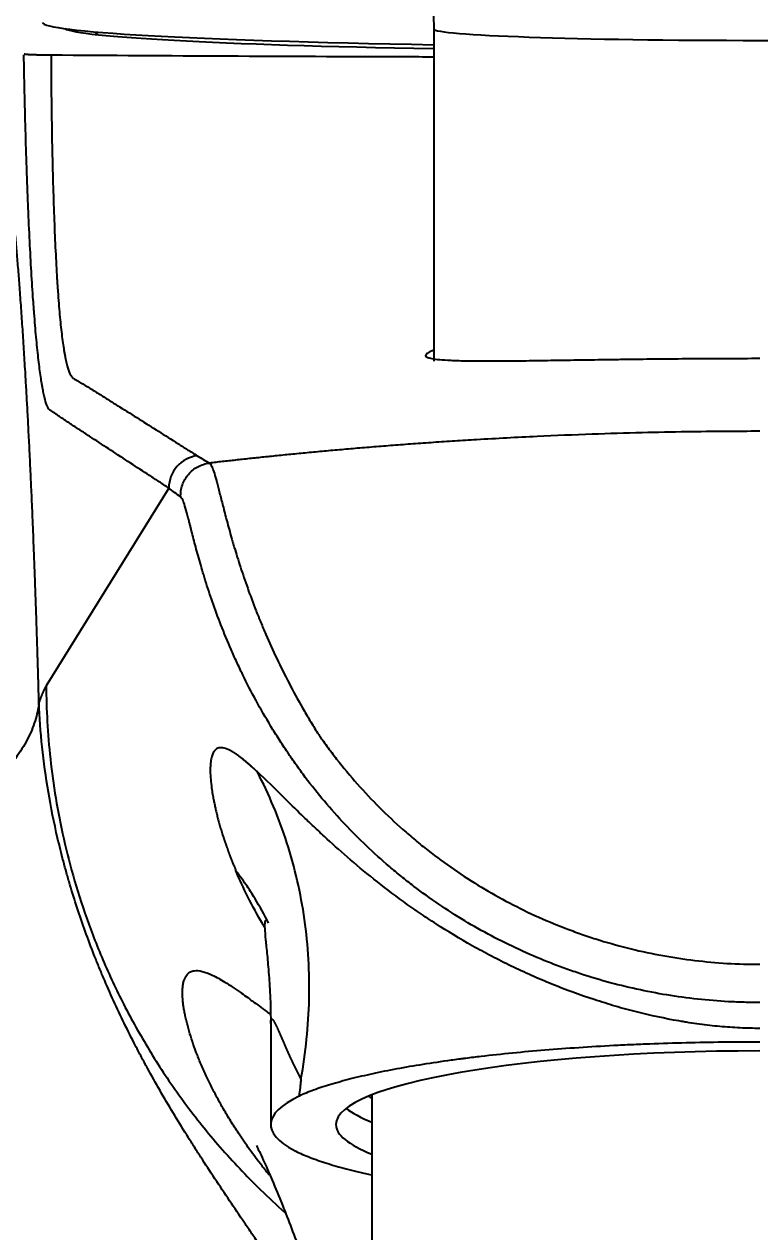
# Model space of a CAD drawing. Extents: x 0 to 1128, y 0 to 827.
# Drawn here: x 251.01 to 273.57, y 252.31 to 289.37 of the extents above; entities that cross this region are included whole.
import ezdxf

# ---------------------------------------------------------------- set-up
doc = ezdxf.new("R2010")
doc.units = 0
doc.header["$LTSCALE"] = 10
doc.header["$MEASUREMENT"] = 0
doc.header["$PDMODE"] = 3
doc.header["$PDSIZE"] = -10
doc.layers.get('0').update_dxf_attribs({"linetype": 'CONTINUOUS'})
doc.layers.get('DEFPOINTS').update_dxf_attribs({"linetype": 'CONTINUOUS'})
doc.layers.add('1', color=7, linetype='CONTINUOUS')
doc.styles.add('Daelim Dimension', font='')
doc.styles.get('Daelim Dimension').set_extended_font_data('나눔고딕')
doc.dimstyles.new('DEFAULT', dxfattribs={"dimscale": 2, "dimtxt": 2, "dimasz": 2, "dimexe": 0, "dimexo": 2, "dimgap": 1, "dimtad": 1, "dimdec": 1, "dimzin": 9, "dimdsep": 46, "dimtxsty": 'Daelim Dimension', "dimcen": 0.5, "dimclrd": 252, "dimclre": 252, "dimclrt": 3, "dimadec": 1, "dimazin": 0, "dimtfac": 1, "dimtdec": 1, "dimtix": 1, "dimtmove": 0, "dimatfit": 3, "dimfxl": 1, "dimtolj": 1, "dimtzin": 1, "dimlwd": 9, "dimlwe": 9, "dimarcsym": 0})

# ---------------------------------------------------------------- blocks, each defined once
blk = doc.blocks.new('*D21')
at = {"color": 5, "lineweight": 9, "ltscale": 0.5, "transparency": 16777216}
for p, q in [((269.57, 331.874), (148.309, 331.874)), ((148.309, 236.665), (148.309, 327.874)), ((209.596, 232.665), (148.309, 232.665))]:
    blk.add_line(p, q, dxfattribs=at)
at = {"color": 5, "ltscale": 0.5, "transparency": 16777216}
for points in [[(147.642, 327.874), (148.976, 327.874), (148.309, 331.874)], [(147.642, 236.665), (148.976, 236.665), (148.309, 232.665)]]:
    blk.add_solid(points, dxfattribs=at)
at = {"layer": 'DEFPOINTS', "color": 0, "ltscale": 0.5, "transparency": 16777216}
for p in [(148.309, 331.874), (273.57, 331.874), (213.596, 232.665)]:
    blk.add_point(p, dxfattribs=at)
at = {"color": 7, "lineweight": -3, "ltscale": 0.5, "transparency": 16777216, "insert": (140.865, 282.27), "char_height": 10, "attachment_point": 5, "rotation": 90, "style": 'Daelim Dimension'}
blk.add_mtext('\\A1;99', dxfattribs=at)
blk = doc.blocks.new('*D22')
at = {"color": 5, "lineweight": 9, "ltscale": 0.5, "transparency": 16777216}
for p, q in [((187.975, 257.165), (187.975, 354.623)), ((191.975, 354.623), (355.163, 354.623)), ((359.163, 257.165), (359.163, 354.623))]:
    blk.add_line(p, q, dxfattribs=at)
at = {"color": 5, "ltscale": 0.5, "transparency": 16777216}
for points in [[(191.975, 355.29), (191.975, 353.956), (187.975, 354.623)], [(355.163, 355.29), (355.163, 353.956), (359.163, 354.623)]]:
    blk.add_solid(points, dxfattribs=at)
at = {"layer": 'DEFPOINTS', "color": 0, "ltscale": 0.5, "transparency": 16777216}
for p in [(359.163, 354.623), (187.975, 253.165), (359.163, 253.165)]:
    blk.add_point(p, dxfattribs=at)
at = {"color": 7, "lineweight": -3, "ltscale": 0.5, "transparency": 16777216, "insert": (273.569, 361.959), "char_height": 10, "attachment_point": 5, "style": 'Daelim Dimension'}
blk.add_mtext('\\A1;171', dxfattribs=at)

msp = doc.modelspace()

# ---------------------------------------------------------------- linework, layer by layer
at = {"layer": '1', "color": 7, "linetype": 'Continuous', "lineweight": -3}
for p, q in [((253.261, 289.126), (253.188, 289.053)), ((253.199, 289.052), (253.273, 289.125)), ((263.569, 289.219), (263.569, 279.025)), ((255.442, 275.132), (251.682, 269.063)), ((258.569, 258.666), (258.569, 255.604)), ((261.669, 256.491), (261.669, 248.809))]:
    msp.add_line(p, q, dxfattribs=at)
for centre, major_axis, ratio, start_param, end_param in [((273.569, 289.421), (-22, 0), 0.034899, 0, 1.098968), ((273.569, 289.275), (21.35, 0), 0.034899, 3.20089, 4.224951), ((273.569, 289.219), (10, 0), 0.034899, 3.141593, 6.283185), ((256.44, 275.132), (-0.547, -0.837), 0.997794, 3.847227, 5.290073), ((273.569, 255.604), (-13, 0), 0.173648, 4.712389, 6.283185), ((273.569, 255.604), (15, 0), 0.173648, 2.79985, 3.453647), ((273.569, 257.082), (-12.5, 0), 0.173648, 0.284118, 0.311018), ((273.569, 256.491), (11.9, 0), 0.173648, 3.130499, 3.141592), ((273.569, 256.589), (-13, 0), 0.173648, 0.219813, 0.414297), ((273.569, 255.604), (-13, 0), 0.173648, 0, 0.414396)]:
    msp.add_ellipse(centre, major_axis=major_axis, ratio=ratio, start_param=start_param, end_param=end_param, dxfattribs=at)
for points, knots in [([(261.256, 294.44), (261.421, 294.298), (261.817, 293.919), (262.368, 293.209), (262.883, 292.321), (263.268, 291.351), (263.513, 290.306), (263.569, 289.591), (263.569, 289.219)], [0, 0, 0, 0, 0.111769, 0.282367, 0.456984, 0.634039, 0.812503, 1, 1, 1, 1]), ([(251.572, 278.199), (251.567, 278.223), (251.563, 278.248), (251.555, 278.29), (251.553, 278.308), (251.547, 278.342), (251.52, 278.502), (251.495, 278.683), (251.45, 279.037), (251.428, 279.231), (251.385, 279.652), (251.364, 279.879), (251.334, 280.244), (251.324, 280.37), (251.309, 280.566), (251.304, 280.632), (251.296, 280.733), (251.294, 280.766), (251.289, 280.835), (251.267, 281.143), (251.246, 281.467), (251.193, 282.371), (251.161, 283.025), (251.124, 283.906), (251.117, 284.086), (251.106, 284.36), (251.103, 284.452), (251.096, 284.638), (251.093, 284.732), (251.077, 285.202), (251.064, 285.586), (251.042, 286.371), (251.032, 286.771), (251.018, 287.383), (251.014, 287.59), (251.007, 287.902), (251.005, 288.006), (251.002, 288.164), (251.001, 288.217), (251, 288.322), (250.999, 288.375), (250.998, 288.428)], [0, 0, 0, 0, 0.016522, 0.016522, 0.02745, 0.02745, 0.038377, 0.125798, 0.125798, 0.213218, 0.213218, 0.300638, 0.300638, 0.344348, 0.344348, 0.366203, 0.366203, 0.377131, 0.377131, 0.388058, 0.475479, 0.475479, 0.650319, 0.650319, 0.694029, 0.694029, 0.715884, 0.715884, 0.737739, 0.737739, 0.82516, 0.82516, 0.91258, 0.91258, 0.95629, 0.95629, 0.978145, 0.978145, 0.989072, 0.989072, 1, 1, 1, 1]), ([(251.006, 288.456), (251.014, 288.454), (251.037, 288.45), (251.075, 288.446), (251.109, 288.444), (251.121, 288.443), (251.148, 288.441), (251.162, 288.441), (251.206, 288.438), (251.239, 288.437), (251.293, 288.435), (251.312, 288.434), (251.342, 288.433), (251.352, 288.433), (251.373, 288.432), (251.383, 288.432), (251.436, 288.43), (251.48, 288.429), (251.551, 288.428), (251.575, 288.427), (251.624, 288.426), (251.649, 288.426), (251.726, 288.425), (251.779, 288.425), (251.833, 288.424)], [0, 0, 0, 0, 0.125, 0.25, 0.25, 0.3125, 0.3125, 0.375, 0.375, 0.5, 0.5, 0.5625, 0.5625, 0.59375, 0.59375, 0.625, 0.625, 0.75, 0.75, 0.8125, 0.8125, 0.875, 0.875, 1, 1, 1, 1]), ([(251.833, 288.424), (253.629, 288.413), (255.429, 288.403), (259.037, 288.385), (260.844, 288.378), (262.959, 288.371), (263.263, 288.37), (263.567, 288.369)], [0, 0, 0, 0, 0.461308, 0.461308, 0.922616, 0.922616, 1, 1, 1, 1]), ([(251.833, 288.424), (251.833, 288.007), (251.835, 287.599), (251.843, 286.799), (251.848, 286.407), (251.858, 285.832), (251.862, 285.642), (251.868, 285.361), (251.87, 285.267), (251.873, 285.128), (251.874, 285.082), (251.876, 284.99), (251.886, 284.577), (251.898, 284.182), (251.921, 283.506), (251.933, 283.182), (251.96, 282.56), (251.974, 282.262), (251.997, 281.835), (252.005, 281.696), (252.017, 281.493), (252.021, 281.426), (252.03, 281.295), (252.034, 281.23), (252.056, 280.913), (252.075, 280.677), (252.114, 280.239), (252.135, 280.038), (252.179, 279.671), (252.203, 279.505), (252.233, 279.319), (252.24, 279.283), (252.252, 279.213), (252.259, 279.179), (252.278, 279.082), (252.292, 279.021), (252.332, 278.856), (252.36, 278.765), (252.418, 278.62), (252.448, 278.566), (252.488, 278.523), (252.496, 278.516), (252.512, 278.503), (252.519, 278.497), (252.542, 278.483), (252.557, 278.475), (252.577, 278.465), (252.584, 278.462), (252.597, 278.455), (252.616, 278.444), (252.636, 278.432), (252.662, 278.416), (252.675, 278.408), (252.701, 278.392), (252.767, 278.352), (252.831, 278.313), (252.933, 278.25), (253.086, 278.156), (253.237, 278.062), (253.438, 277.937), (253.537, 277.874), (253.737, 277.749), (253.836, 277.687), (254.134, 277.499), (254.333, 277.374), (254.73, 277.124), (254.928, 276.999), (255.324, 276.749), (255.522, 276.624), (255.82, 276.436), (255.919, 276.373), (256.117, 276.248), (256.216, 276.186), (256.315, 276.123)], [0, 0, 0, 0, 0.015625, 0.015625, 0.03125, 0.03125, 0.039062, 0.039062, 0.042969, 0.042969, 0.044922, 0.044922, 0.046875, 0.0625, 0.0625, 0.078125, 0.078125, 0.09375, 0.09375, 0.101562, 0.101562, 0.105469, 0.105469, 0.109375, 0.109375, 0.125, 0.125, 0.140625, 0.140625, 0.15625, 0.15625, 0.160156, 0.160156, 0.164062, 0.164062, 0.171875, 0.171875, 0.1875, 0.1875, 0.203125, 0.203125, 0.207031, 0.207031, 0.210937, 0.210937, 0.21875, 0.21875, 0.222656, 0.222656, 0.226562, 0.234375, 0.234375, 0.242187, 0.242187, 0.25, 0.28125, 0.28125, 0.3125, 0.375, 0.375, 0.4375, 0.4375, 0.5, 0.5, 0.625, 0.625, 0.75, 0.75, 0.875, 0.875, 0.9375, 0.9375, 1, 1, 1, 1]), ([(251.46, 268.548), (251.459, 268.6), (251.456, 268.707), (251.451, 268.871), (251.446, 269.047), (251.441, 269.232), (251.436, 269.427), (251.43, 269.632), (251.423, 269.846), (251.416, 270.071), (251.409, 270.304), (251.401, 270.547), (251.393, 270.8), (251.385, 271.061), (251.376, 271.331), (251.366, 271.609), (251.356, 271.897), (251.337, 272.445), (251.308, 273.2), (251.272, 274.106), (251.239, 274.878), (251.206, 275.588), (251.174, 276.263), (251.141, 276.924), (251.109, 277.531), (251.078, 278.088), (251.044, 278.68), (251.005, 279.316), (250.961, 280), (250.916, 280.66), (250.872, 281.271), (250.828, 281.837), (250.785, 282.36), (250.741, 282.863), (250.697, 283.345), (250.652, 283.806), (250.587, 284.43), (250.509, 285.105), (250.425, 285.733), (250.364, 286.135), (250.314, 286.443), (250.265, 286.72), (250.208, 287.01), (250.147, 287.279), (250.084, 287.521), (250.033, 287.684), (249.996, 287.787), (249.975, 287.842), (249.954, 287.892), (249.933, 287.936), (249.914, 287.974), (249.896, 288.008), (249.878, 288.037), (249.861, 288.062), (249.845, 288.084), (249.829, 288.102), (249.815, 288.117), (249.801, 288.129), (249.788, 288.139), (249.776, 288.147), (249.765, 288.154), (249.755, 288.159), (249.745, 288.162), (249.736, 288.165), (249.728, 288.166), (249.721, 288.167), (249.715, 288.168), (249.711, 288.168), (249.709, 288.168)], [0, 0, 0, 0, 0.004411, 0.009125, 0.014144, 0.019468, 0.025095, 0.031027, 0.037263, 0.043803, 0.050647, 0.057795, 0.065248, 0.073005, 0.081066, 0.089431, 0.098101, 0.107074, 0.139404, 0.168028, 0.192948, 0.214163, 0.238297, 0.261076, 0.282498, 0.302564, 0.321272, 0.348055, 0.374836, 0.401618, 0.4284, 0.452162, 0.475945, 0.49975, 0.523573, 0.547412, 0.571268, 0.625263, 0.66708, 0.696711, 0.714153, 0.740405, 0.767823, 0.796406, 0.826154, 0.857068, 0.867536, 0.877625, 0.887337, 0.89667, 0.905625, 0.914202, 0.922401, 0.930222, 0.937665, 0.944729, 0.951416, 0.957724, 0.963654, 0.969206, 0.974379, 0.979174, 0.983591, 0.98763, 0.99129, 0.994572, 0.997475, 1, 1, 1, 1]), ([(263.55, 279.352), (263.539, 279.348), (263.529, 279.344), (263.453, 279.314), (263.403, 279.289), (263.337, 279.243), (263.32, 279.222), (263.318, 279.183), (263.334, 279.166), (263.375, 279.146), (263.384, 279.142), (263.405, 279.134), (263.438, 279.123), (263.481, 279.113), (263.578, 279.095), (263.659, 279.084), (263.852, 279.066), (263.964, 279.059), (264.125, 279.051), (264.174, 279.049), (264.226, 279.048), (264.262, 279.046), (264.279, 279.046), (264.37, 279.043), (264.445, 279.041), (264.682, 279.037), (265.026, 279.033), (265.423, 279.034), (265.742, 279.036), (265.851, 279.037), (266.02, 279.038), (266.078, 279.039), (266.194, 279.04), (266.253, 279.04), (266.552, 279.044), (266.8, 279.047), (267.317, 279.055), (267.585, 279.059), (268.14, 279.067), (268.427, 279.071), (268.799, 279.076), (268.874, 279.078), (268.987, 279.079), (269.025, 279.08), (269.101, 279.081), (269.291, 279.083), (269.483, 279.086), (269.948, 279.092), (270.578, 279.099), (271.226, 279.104), (271.72, 279.108), (271.885, 279.109), (272.136, 279.11), (272.22, 279.111), (272.388, 279.111), (272.472, 279.112), (272.893, 279.113), (273.23, 279.114), (273.569, 279.114)], [0, 0, 0, 0, 0.008456, 0.008456, 0.063542, 0.063542, 0.118627, 0.118627, 0.173713, 0.173713, 0.187485, 0.187485, 0.201256, 0.228799, 0.228799, 0.283885, 0.283885, 0.33897, 0.33897, 0.352742, 0.359628, 0.359628, 0.366513, 0.366513, 0.394056, 0.394056, 0.449142, 0.504228, 0.504228, 0.531771, 0.531771, 0.545542, 0.545542, 0.559314, 0.559314, 0.614399, 0.614399, 0.669485, 0.669485, 0.724571, 0.724571, 0.738342, 0.738342, 0.745228, 0.745228, 0.752114, 0.779657, 0.779657, 0.834743, 0.889828, 0.889828, 0.917371, 0.917371, 0.931143, 0.931143, 0.944914, 0.944914, 1, 1, 1, 1]), ([(255.442, 275.132), (255.344, 275.196), (255.245, 275.26), (255.049, 275.389), (254.951, 275.453), (254.656, 275.646), (254.459, 275.774), (253.869, 276.16), (253.476, 276.417), (252.985, 276.738), (252.886, 276.803), (252.69, 276.932), (252.591, 276.996), (252.395, 277.125), (252.297, 277.19), (252.149, 277.289), (252.1, 277.321), (252.026, 277.371), (251.989, 277.396), (251.952, 277.421), (251.928, 277.438), (251.916, 277.446), (251.891, 277.463), (251.873, 277.475), (251.854, 277.487), (251.842, 277.495), (251.836, 277.498), (251.817, 277.509), (251.805, 277.517), (251.781, 277.538), (251.768, 277.551), (251.732, 277.605), (251.683, 277.713), (251.635, 277.892), (251.6, 278.054), (251.588, 278.112), (251.575, 278.183), (251.573, 278.191), (251.572, 278.199)], [0, 0, 0, 0, 0.076102, 0.076102, 0.152204, 0.152204, 0.304408, 0.304408, 0.608816, 0.608816, 0.684918, 0.684918, 0.761021, 0.761021, 0.837123, 0.837123, 0.875174, 0.875174, 0.894199, 0.903712, 0.903712, 0.913225, 0.913225, 0.922737, 0.927494, 0.927494, 0.93225, 0.93225, 0.941763, 0.941763, 0.951276, 0.951276, 0.970301, 0.989327, 0.989327, 0.998839, 0.998839, 1, 1, 1, 1]), ([(273.569, 276.874), (273.566, 276.874), (273.217, 276.874), (272.468, 276.872), (271.268, 276.858), (269.904, 276.831), (268.375, 276.785), (266.682, 276.715), (265.388, 276.646), (264.546, 276.595), (264.215, 276.574), (263.888, 276.553), (263.565, 276.531), (263.248, 276.509), (262.936, 276.487), (262.628, 276.464), (262.325, 276.441), (262.027, 276.418), (261.734, 276.394), (261.446, 276.371), (261.162, 276.347), (260.884, 276.323), (260.61, 276.299), (260.341, 276.275), (260.077, 276.251), (259.817, 276.227), (259.563, 276.202), (259.313, 276.178), (259.068, 276.154), (258.828, 276.13), (258.593, 276.106), (258.362, 276.083), (258.136, 276.059), (257.915, 276.036), (257.699, 276.012), (257.488, 275.989), (257.281, 275.966), (257.08, 275.944), (256.883, 275.922), (256.753, 275.907), (256.689, 275.899)], [0, 0, 0, 0, 0.000613, 0.061817, 0.132759, 0.213437, 0.303847, 0.403982, 0.51383, 0.533766, 0.553418, 0.572786, 0.591871, 0.610672, 0.629189, 0.647423, 0.665374, 0.68304, 0.700423, 0.717523, 0.734338, 0.750871, 0.767119, 0.783085, 0.798766, 0.814165, 0.829279, 0.844111, 0.858659, 0.872924, 0.886905, 0.900604, 0.914019, 0.927151, 0.94, 0.952566, 0.964849, 0.976849, 0.988566, 1, 1, 1, 1]), ([(255.807, 274.861), (255.804, 274.924), (255.807, 274.986), (255.825, 275.11), (255.839, 275.171), (255.88, 275.289), (255.906, 275.346), (255.967, 275.455), (256.003, 275.506), (256.084, 275.602), (256.129, 275.645), (256.226, 275.724), (256.278, 275.759), (256.388, 275.818), (256.446, 275.842), (256.565, 275.879), (256.626, 275.893), (256.688, 275.9)], [0, 0, 0, 0, 0.125, 0.125, 0.25, 0.25, 0.375, 0.375, 0.5, 0.5, 0.625, 0.625, 0.75, 0.75, 0.875, 0.875, 1, 1, 1, 1]), ([(256.69, 275.899), (256.698, 275.894), (256.707, 275.885), (256.726, 275.861), (256.735, 275.846), (256.764, 275.791), (256.784, 275.742), (256.827, 275.618), (256.85, 275.544), (256.899, 275.372), (256.925, 275.273), (256.961, 275.134), (256.968, 275.106), (256.983, 275.047), (257.006, 274.957), (257.031, 274.861), (257.082, 274.661), (257.119, 274.517), (257.199, 274.208), (257.243, 274.044), (257.316, 273.781), (257.354, 273.645), (257.395, 273.504), (257.423, 273.409), (257.437, 273.361), (257.51, 273.117), (257.572, 272.915), (257.708, 272.496), (257.782, 272.28), (257.941, 271.834), (258.027, 271.604), (258.142, 271.308), (258.178, 271.219), (258.214, 271.129), (258.239, 271.069), (258.251, 271.039), (258.313, 270.887), (258.365, 270.765), (258.523, 270.398), (258.635, 270.15), (258.872, 269.652), (258.997, 269.401), (259.261, 268.895), (259.399, 268.641), (259.582, 268.322), (259.619, 268.258), (259.694, 268.13), (259.732, 268.066), (259.846, 267.875), (259.924, 267.748), (260.004, 267.621)], [0, 0, 0, 0, 0.03125, 0.03125, 0.0625, 0.0625, 0.125, 0.125, 0.1875, 0.1875, 0.25, 0.25, 0.265625, 0.265625, 0.28125, 0.3125, 0.3125, 0.375, 0.375, 0.4375, 0.4375, 0.46875, 0.484375, 0.484375, 0.5, 0.5, 0.5625, 0.5625, 0.625, 0.625, 0.6875, 0.6875, 0.703125, 0.710937, 0.710937, 0.71875, 0.71875, 0.75, 0.75, 0.8125, 0.8125, 0.875, 0.875, 0.9375, 0.9375, 0.953125, 0.953125, 0.96875, 0.96875, 1, 1, 1, 1]), ([(273.569, 259.347), (273.489, 259.347), (273.409, 259.348), (273.249, 259.35), (273.168, 259.351), (272.928, 259.358), (272.769, 259.364), (272.291, 259.39), (271.975, 259.416), (271.03, 259.519), (270.406, 259.621), (269.172, 259.892), (268.562, 260.061), (267.808, 260.315), (267.657, 260.368), (267.432, 260.45), (267.357, 260.478), (267.208, 260.535), (266.837, 260.68), (266.473, 260.837), (265.612, 261.236), (265.056, 261.531), (263.978, 262.181), (263.456, 262.535), (262.826, 263.015), (262.701, 263.113), (262.516, 263.262), (262.454, 263.313), (262.332, 263.414), (262.028, 263.67), (261.734, 263.934), (261.05, 264.586), (260.62, 265.043), (260.014, 265.761), (259.818, 266.006), (259.535, 266.382), (259.396, 266.572), (259.26, 266.765), (259.193, 266.863), (259.171, 266.895), (259.127, 266.96), (259.016, 267.123), (258.909, 267.287), (258.782, 267.486), (258.74, 267.552), (258.657, 267.685), (258.617, 267.751), (258.415, 268.083), (258.263, 268.348), (257.976, 268.876), (257.84, 269.139), (257.649, 269.531), (257.587, 269.661), (257.497, 269.856), (257.468, 269.921), (257.41, 270.05), (257.381, 270.115), (257.241, 270.437), (257.137, 270.688), (256.948, 271.177), (256.861, 271.414), (256.701, 271.873), (256.629, 272.095), (256.545, 272.362), (256.529, 272.415), (256.505, 272.493), (256.497, 272.52), (256.482, 272.571), (256.444, 272.699), (256.408, 272.823), (256.327, 273.109), (256.279, 273.288), (256.191, 273.621), (256.152, 273.775), (256.107, 273.95), (256.099, 273.984), (256.081, 274.051), (256.073, 274.084), (256.049, 274.179), (256.033, 274.238), (255.989, 274.405), (255.963, 274.5), (255.913, 274.658), (255.89, 274.721), (255.847, 274.816), (255.826, 274.847), (255.807, 274.861)], [0, 0, 0, 0, 0.007813, 0.007813, 0.015625, 0.015625, 0.03125, 0.03125, 0.0625, 0.0625, 0.125, 0.125, 0.1875, 0.1875, 0.203125, 0.203125, 0.210938, 0.210938, 0.21875, 0.25, 0.25, 0.3125, 0.3125, 0.375, 0.375, 0.390625, 0.390625, 0.398438, 0.398438, 0.40625, 0.4375, 0.4375, 0.5, 0.5, 0.53125, 0.53125, 0.546875, 0.554688, 0.554688, 0.558594, 0.558594, 0.5625, 0.578125, 0.578125, 0.585938, 0.585938, 0.59375, 0.59375, 0.625, 0.625, 0.65625, 0.65625, 0.671875, 0.671875, 0.679688, 0.679688, 0.6875, 0.6875, 0.71875, 0.71875, 0.75, 0.75, 0.78125, 0.78125, 0.789063, 0.789063, 0.792969, 0.792969, 0.796875, 0.8125, 0.8125, 0.84375, 0.84375, 0.875, 0.875, 0.882813, 0.882813, 0.890625, 0.890625, 0.90625, 0.90625, 0.9375, 0.9375, 0.96875, 0.96875, 1, 1, 1, 1]), ([(251.682, 269.063), (251.678, 269.056), (251.669, 269.043), (251.657, 269.021), (251.644, 268.997), (251.63, 268.972), (251.616, 268.944), (251.601, 268.913), (251.586, 268.88), (251.575, 268.856), (251.569, 268.841), (251.568, 268.838), (251.566, 268.834), (251.564, 268.83), (251.562, 268.825), (251.56, 268.82), (251.558, 268.814), (251.555, 268.808), (251.553, 268.802), (251.55, 268.795), (251.547, 268.787), (251.543, 268.779), (251.54, 268.771), (251.536, 268.761), (251.532, 268.752), (251.528, 268.741), (251.524, 268.731), (251.52, 268.719), (251.515, 268.707), (251.511, 268.694), (251.506, 268.681), (251.501, 268.667), (251.496, 268.653), (251.49, 268.637), (251.484, 268.621), (251.479, 268.605), (251.473, 268.587), (251.467, 268.569), (251.462, 268.556), (251.46, 268.55)], [0, 0, 0, 0, 0.053813, 0.110152, 0.169014, 0.230402, 0.294315, 0.360752, 0.429715, 0.501202, 0.506856, 0.513334, 0.520637, 0.528765, 0.537718, 0.547495, 0.558097, 0.569524, 0.581776, 0.594852, 0.608753, 0.623478, 0.639029, 0.655404, 0.672604, 0.690628, 0.709478, 0.729152, 0.749651, 0.770974, 0.793122, 0.816095, 0.839893, 0.864516, 0.889963, 0.916235, 0.943332, 0.971254, 1, 1, 1, 1]), ([(251.682, 269.063), (251.683, 268.706), (251.694, 268.34), (251.736, 267.591), (251.767, 267.208), (251.852, 266.425), (251.906, 266.026), (252.042, 265.21), (252.123, 264.795), (252.314, 263.949), (252.425, 263.519), (252.68, 262.646), (252.824, 262.203), (253.15, 261.308), (253.331, 260.855), (253.734, 259.942), (253.956, 259.483), (254.443, 258.561), (254.708, 258.099), (255.285, 257.177), (255.597, 256.717), (256.271, 255.806), (256.632, 255.354), (257.404, 254.465), (257.816, 254.028), (258.493, 253.367), (258.742, 253.135), (258.998, 252.908)], [0, 0, 0, 0, 0.079673, 0.079673, 0.159347, 0.159347, 0.23902, 0.23902, 0.318693, 0.318693, 0.398367, 0.398367, 0.47804, 0.47804, 0.557713, 0.557713, 0.637387, 0.637387, 0.71706, 0.71706, 0.796733, 0.796733, 0.876407, 0.876407, 0.95608, 0.95608, 1, 1, 1, 1]), ([(251.46, 268.547), (251.44, 268.364), (251.4, 268.177), (251.282, 267.8), (251.204, 267.609), (251.003, 267.225), (250.882, 267.032), (250.595, 266.647), (250.43, 266.455), (250.055, 266.073), (249.845, 265.884), (249.382, 265.512), (249.128, 265.329), (248.58, 264.973), (248.285, 264.8), (247.656, 264.465), (247.323, 264.304), (246.624, 263.996), (246.257, 263.849), (245.497, 263.573), (245.103, 263.443), (244.293, 263.201), (243.878, 263.09), (243.033, 262.886), (242.603, 262.794), (241.736, 262.629), (241.299, 262.556), (240.423, 262.43), (239.985, 262.376), (239.113, 262.288), (238.68, 262.253), (237.823, 262.201), (237.399, 262.184), (236.983, 262.175)], [0, 0, 0, 0, 0.0625, 0.0625, 0.125, 0.125, 0.1875, 0.1875, 0.25, 0.25, 0.3125, 0.3125, 0.375, 0.375, 0.4375, 0.4375, 0.5, 0.5, 0.5625, 0.5625, 0.625, 0.625, 0.6875, 0.6875, 0.75, 0.75, 0.8125, 0.8125, 0.875, 0.875, 0.9375, 0.9375, 1, 1, 1, 1]), ([(260.724, 248.007), (260.529, 248.348), (260.332, 248.677), (260.115, 249.03), (260.095, 249.063), (260.055, 249.127), (259.995, 249.225), (259.855, 249.449), (259.574, 249.891), (259.334, 250.258), (258.855, 250.981), (258.538, 251.447), (258.187, 251.964), (258.148, 252.022), (258.07, 252.136), (257.954, 252.307), (257.684, 252.705), (257.455, 253.042), (257.003, 253.715), (256.707, 254.161), (256.346, 254.721), (256.275, 254.834), (256.132, 255.059), (255.919, 255.396), (255.711, 255.736), (255.303, 256.417), (255.04, 256.873), (254.758, 257.388), (254.727, 257.445), (254.665, 257.559), (254.573, 257.731), (254.362, 258.133), (254.189, 258.478), (253.85, 259.172), (253.638, 259.638), (253.413, 260.167), (253.388, 260.226), (253.339, 260.345), (253.266, 260.522), (253.1, 260.937), (252.965, 261.296), (252.707, 262.013), (252.549, 262.492), (252.391, 263.028), (252.373, 263.087), (252.339, 263.206), (252.289, 263.384), (252.176, 263.8), (252.088, 264.155), (251.923, 264.863), (251.829, 265.333), (251.592, 266.733), (251.496, 267.652), (251.46, 268.547)], [0, 0, 0, 0, 0.041916, 0.041916, 0.046193, 0.046193, 0.05047, 0.059025, 0.076133, 0.110351, 0.110351, 0.178785, 0.178785, 0.18734, 0.18734, 0.195894, 0.213003, 0.24722, 0.24722, 0.315654, 0.315654, 0.332763, 0.332763, 0.349872, 0.384089, 0.384089, 0.452524, 0.452524, 0.461078, 0.461078, 0.469632, 0.486741, 0.520958, 0.520958, 0.589393, 0.589393, 0.597947, 0.597947, 0.606501, 0.62361, 0.657827, 0.657827, 0.726262, 0.726262, 0.734816, 0.734816, 0.74337, 0.760479, 0.794696, 0.794696, 0.863131, 0.863131, 1, 1, 1, 1]), ([(260.004, 267.621), (260.007, 267.617), (260.01, 267.613), (260.016, 267.604), (260.024, 267.591), (260.045, 267.561), (260.086, 267.502), (260.17, 267.383), (260.34, 267.147), (260.489, 266.949), (260.794, 266.558), (261.216, 266.05), (261.894, 265.329), (262.376, 264.874), (262.749, 264.544), (262.876, 264.435), (263.068, 264.275), (263.132, 264.222), (263.262, 264.117), (263.588, 263.858), (264.19, 263.416), (265.023, 262.879), (265.887, 262.393), (266.781, 261.959), (267.398, 261.704), (267.79, 261.556), (267.869, 261.527), (268.026, 261.47), (268.263, 261.387), (268.501, 261.309), (268.978, 261.161), (269.618, 260.984), (270.589, 260.777), (271.571, 260.629), (272.233, 260.569), (272.898, 260.529), (273.233, 260.519), (273.569, 260.519)], [0, 0, 0, 0, 0.000977, 0.000977, 0.001953, 0.003906, 0.007813, 0.015625, 0.03125, 0.0625, 0.0625, 0.125, 0.1875, 0.25, 0.25, 0.28125, 0.28125, 0.296875, 0.296875, 0.3125, 0.375, 0.4375, 0.5, 0.5625, 0.625, 0.625, 0.640625, 0.640625, 0.65625, 0.6875, 0.6875, 0.75, 0.8125, 0.875, 0.9375, 0.9375, 1, 1, 1, 1]), ([(258.158, 266.424), (258.147, 266.434), (258.125, 266.454), (258.092, 266.484), (258.06, 266.513), (258.028, 266.542), (257.996, 266.57), (257.965, 266.598), (257.934, 266.625), (257.904, 266.652), (257.874, 266.678), (257.844, 266.703), (257.815, 266.728), (257.785, 266.753), (257.757, 266.776), (257.728, 266.8), (257.7, 266.822), (257.673, 266.844), (257.645, 266.865), (257.618, 266.886), (257.592, 266.906), (257.566, 266.926), (257.54, 266.944), (257.514, 266.963), (257.489, 266.98), (257.464, 266.997), (257.439, 267.013), (257.415, 267.028), (257.391, 267.043), (257.367, 267.057), (257.274, 267.109), (257.141, 267.165), (257.002, 267.172), (256.915, 267.137), (256.866, 267.095), (256.822, 267.041), (256.779, 266.962), (256.74, 266.825), (256.717, 266.653), (256.711, 266.444), (256.723, 266.205), (256.75, 265.965), (256.782, 265.756), (256.811, 265.594), (256.837, 265.466), (256.856, 265.375), (256.877, 265.282), (256.903, 265.171), (256.939, 265.026), (256.978, 264.878), (257.021, 264.728), (257.067, 264.575), (257.103, 264.46), (257.127, 264.386), (257.138, 264.354), (257.148, 264.322), (257.159, 264.29), (257.17, 264.258), (257.181, 264.225), (257.192, 264.193), (257.203, 264.161), (257.215, 264.128), (257.226, 264.096), (257.238, 264.063), (257.249, 264.03), (257.261, 263.997), (257.273, 263.965), (257.286, 263.932), (257.298, 263.898), (257.31, 263.865), (257.323, 263.832), (257.335, 263.799), (257.348, 263.765), (257.361, 263.732), (257.374, 263.698), (257.388, 263.665), (257.401, 263.631), (257.414, 263.597), (257.428, 263.564), (257.442, 263.53), (257.456, 263.496), (257.47, 263.462), (257.484, 263.428), (257.493, 263.405), (257.498, 263.394)], [0, 0, 0, 0, 0.006353, 0.012735, 0.019147, 0.025589, 0.032061, 0.038565, 0.045099, 0.051664, 0.058261, 0.064891, 0.071552, 0.078246, 0.084973, 0.091733, 0.098527, 0.105355, 0.112217, 0.119113, 0.126045, 0.133011, 0.140013, 0.147051, 0.154124, 0.161234, 0.168379, 0.17556, 0.182777, 0.190031, 0.197322, 0.27074, 0.331804, 0.378518, 0.409731, 0.424899, 0.470935, 0.517213, 0.563331, 0.608926, 0.657527, 0.70067, 0.730206, 0.753711, 0.771414, 0.783522, 0.790182, 0.80851, 0.826595, 0.844446, 0.862069, 0.879471, 0.896663, 0.900113, 0.903556, 0.90699, 0.910417, 0.913835, 0.917245, 0.920647, 0.924042, 0.927428, 0.930806, 0.934177, 0.93754, 0.940895, 0.944242, 0.947582, 0.950914, 0.954238, 0.957555, 0.960864, 0.964166, 0.96746, 0.970747, 0.974027, 0.977299, 0.980563, 0.983821, 0.987071, 0.990314, 0.99355, 0.996778, 1, 1, 1, 1]), ([(259.496, 256.998), (259.569, 257.402), (259.628, 257.809), (259.712, 258.626), (259.738, 259.037), (259.757, 259.859), (259.75, 260.269), (259.702, 261.087), (259.662, 261.493), (259.547, 262.298), (259.473, 262.697), (259.293, 263.483), (259.187, 263.87), (258.944, 264.629), (258.806, 265.001), (258.503, 265.726), (258.337, 266.08), (258.158, 266.423)], [0, 0, 0, 0, 0.125, 0.125, 0.25, 0.25, 0.375, 0.375, 0.5, 0.5, 0.625, 0.625, 0.75, 0.75, 0.875, 0.875, 1, 1, 1, 1]), ([(273.569, 258.554), (273.467, 258.553), (273.365, 258.555), (273.162, 258.559), (273.06, 258.563), (272.753, 258.577), (272.548, 258.592), (272.135, 258.63), (271.928, 258.653), (271.613, 258.696), (271.455, 258.719), (271.296, 258.744), (271.19, 258.762), (271.137, 258.771), (270.656, 258.855), (270.223, 258.948), (269.572, 259.112), (269.354, 259.171), (268.919, 259.298), (268.702, 259.365), (268.051, 259.578), (267.62, 259.736), (266.982, 259.995), (266.771, 260.085), (266.352, 260.271), (265.938, 260.463), (265.534, 260.666), (265.137, 260.875), (264.942, 260.981), (264.367, 261.306), (263.997, 261.529), (263.468, 261.87), (263.296, 261.985), (262.96, 262.215), (262.796, 262.33), (262.318, 262.676), (262.016, 262.907), (261.16, 263.589), (260.657, 264.031), (260.102, 264.544), (259.994, 264.645), (259.786, 264.842), (259.686, 264.938), (259.394, 265.22), (259.213, 265.398), (258.704, 265.9), (258.412, 266.19), (258.158, 266.423)], [0, 0, 0, 0, 0.015625, 0.015625, 0.03125, 0.03125, 0.0625, 0.0625, 0.09375, 0.09375, 0.109375, 0.117188, 0.117188, 0.125, 0.125, 0.1875, 0.1875, 0.21875, 0.21875, 0.25, 0.25, 0.3125, 0.3125, 0.34375, 0.34375, 0.375, 0.40625, 0.40625, 0.4375, 0.4375, 0.5, 0.5, 0.53125, 0.53125, 0.5625, 0.5625, 0.625, 0.625, 0.75, 0.75, 0.78125, 0.78125, 0.8125, 0.8125, 0.875, 0.875, 1, 1, 1, 1]), ([(258.503, 261.777), (258.376, 262.035), (258.237, 262.286), (257.998, 262.679), (257.856, 262.899), (257.68, 263.149), (257.59, 263.272), (257.544, 263.333), (257.521, 263.363), (257.51, 263.378), (257.504, 263.386), (257.501, 263.389), (257.5, 263.391), (257.499, 263.392), (257.498, 263.393)], [0, 0, 0, 0, 0.450021, 0.450021, 0.72501, 0.862505, 0.931253, 0.965626, 0.982813, 0.991407, 0.995703, 0.997852, 0.997852, 1, 1, 1, 1]), ([(258.379, 261.663), (258.362, 261.691), (258.345, 261.719), (257.992, 262.316), (257.718, 262.87), (257.498, 263.393)], [0, 0, 0, 0, 0.047165, 0.047165, 1, 1, 1, 1]), ([(236.983, 262.175), (237.025, 261.276), (237.169, 260.36), (237.545, 258.975), (237.697, 258.512), (237.964, 257.816), (238.108, 257.467), (238.293, 257.061), (238.377, 256.887), (238.433, 256.771), (238.462, 256.713), (238.723, 256.19), (238.984, 255.724), (239.414, 255.03), (239.638, 254.685), (239.916, 254.286), (240.039, 254.115), (240.121, 254.002), (240.162, 253.946), (240.539, 253.44), (241.075, 252.775), (241.759, 252.017), (242.064, 251.697), (242.271, 251.484), (242.375, 251.378), (242.904, 250.849), (243.572, 250.224), (244.396, 249.517), (244.757, 249.22), (244.999, 249.023), (245.121, 248.925), (246.224, 248.053), (247.256, 247.316), (248.85, 246.253), (249.66, 245.732), (250.615, 245.137), (251.025, 244.885), (251.298, 244.717), (251.435, 244.633), (252.663, 243.881), (253.756, 243.226), (254.748, 242.543)], [0, 0, 0, 0, 0.125, 0.125, 0.1875, 0.1875, 0.21875, 0.234375, 0.242188, 0.242188, 0.25, 0.25, 0.3125, 0.3125, 0.34375, 0.359375, 0.367188, 0.367188, 0.375, 0.375, 0.4375, 0.46875, 0.484375, 0.484375, 0.5, 0.5, 0.5625, 0.59375, 0.609375, 0.609375, 0.625, 0.625, 0.75, 0.75, 0.8125, 0.84375, 0.859375, 0.859375, 0.875, 0.875, 1, 1, 1, 1]), ([(258.413, 261.868), (258.4, 261.864), (258.381, 261.824), (258.379, 261.648), (258.406, 261.319), (258.454, 260.848), (258.511, 260.237), (258.558, 259.498), (258.568, 258.944), (258.569, 258.652)], [0, 0, 0, 0, 0.153064, 0.334353, 0.496057, 0.639273, 0.767568, 0.886092, 1, 1, 1, 1]), ([(258.53, 254.046), (258.452, 254.142), (258.237, 254.41), (257.911, 254.846), (257.596, 255.304), (257.336, 255.713), (257.12, 256.074), (256.924, 256.426), (256.746, 256.769), (256.577, 257.118), (256.421, 257.471), (256.281, 257.822), (256.162, 258.155), (256.078, 258.422), (256.02, 258.63), (255.981, 258.786), (255.947, 258.936), (255.919, 259.077), (255.896, 259.212), (255.879, 259.339), (255.866, 259.474), (255.859, 259.613), (255.862, 259.751), (255.874, 259.875), (255.896, 259.985), (255.926, 260.075), (255.961, 260.147), (256.001, 260.204), (256.047, 260.251), (256.099, 260.286), (256.158, 260.311), (256.268, 260.335), (256.455, 260.32), (256.713, 260.221), (256.957, 260.095), (257.161, 259.974), (257.382, 259.832), (257.658, 259.643), (258.001, 259.398), (258.322, 259.161), (258.511, 259.022), (258.546, 258.996)], [0, 0, 0, 0, 0.016126, 0.045683, 0.076017, 0.099145, 0.122611, 0.146455, 0.170715, 0.195427, 0.224319, 0.253768, 0.28382, 0.314517, 0.331456, 0.348401, 0.365358, 0.382332, 0.39933, 0.416357, 0.433419, 0.457003, 0.480719, 0.504581, 0.528603, 0.552798, 0.572848, 0.592789, 0.61263, 0.632377, 0.65204, 0.671626, 0.731817, 0.791127, 0.821765, 0.851776, 0.881198, 0.910074, 0.951231, 0.99106, 1, 1, 1, 1]), ([(258.569, 258.701), (258.569, 258.711), (258.569, 258.731), (258.57, 258.758), (258.573, 258.781), (258.576, 258.801), (258.58, 258.817), (258.585, 258.828), (258.591, 258.836), (258.598, 258.84), (258.606, 258.839), (258.615, 258.835), (258.625, 258.827), (258.636, 258.815), (258.647, 258.8), (258.66, 258.781), (258.673, 258.758), (258.688, 258.732), (258.701, 258.707), (258.712, 258.685), (258.721, 258.665), (258.731, 258.645), (258.741, 258.624), (258.751, 258.602), (258.762, 258.58), (258.772, 258.556), (258.783, 258.531), (258.795, 258.506), (258.806, 258.48), (258.818, 258.453), (258.83, 258.425), (258.842, 258.397), (258.855, 258.368), (258.867, 258.338), (258.88, 258.308), (258.894, 258.277), (258.907, 258.246), (258.921, 258.213), (258.935, 258.181), (258.949, 258.148), (258.964, 258.114), (258.979, 258.08), (258.994, 258.045), (259.009, 258.01), (259.025, 257.974), (259.04, 257.938), (259.056, 257.902), (259.073, 257.865), (259.089, 257.828), (259.106, 257.791), (259.123, 257.754), (259.14, 257.716), (259.158, 257.677), (259.176, 257.639), (259.194, 257.6), (259.212, 257.561), (259.231, 257.522), (259.249, 257.483), (259.268, 257.443), (259.288, 257.404), (259.307, 257.364), (259.327, 257.323), (259.347, 257.283), (259.368, 257.243), (259.388, 257.202), (259.409, 257.162), (259.431, 257.121), (259.452, 257.08), (259.474, 257.039), (259.488, 257.012), (259.496, 256.998)], [0, 0, 0, 0, 0.017781, 0.037687, 0.057548, 0.077373, 0.097182, 0.116995, 0.136833, 0.156714, 0.176657, 0.196678, 0.216794, 0.23702, 0.257367, 0.27784, 0.298444, 0.319184, 0.340063, 0.352121, 0.364224, 0.376374, 0.388569, 0.400809, 0.413093, 0.42542, 0.43779, 0.450202, 0.462651, 0.475138, 0.487666, 0.500233, 0.51284, 0.525486, 0.538171, 0.550893, 0.563653, 0.57645, 0.589283, 0.602151, 0.615053, 0.627988, 0.640955, 0.653953, 0.666981, 0.680038, 0.693117, 0.706222, 0.719353, 0.732509, 0.74569, 0.758896, 0.772125, 0.785377, 0.798652, 0.811948, 0.825266, 0.838604, 0.851962, 0.865338, 0.878734, 0.892147, 0.905577, 0.919023, 0.932485, 0.945961, 0.959452, 0.972956, 0.986472, 1, 1, 1, 1]), ([(273.569, 258.134), (273.189, 258.134), (272.81, 258.132), (272.057, 258.123), (271.682, 258.116), (270.935, 258.098), (270.563, 258.086), (270.009, 258.065), (269.824, 258.058), (269.548, 258.046), (269.456, 258.041), (269.273, 258.033), (269.181, 258.028), (268.726, 258.004), (268.367, 257.983), (267.664, 257.937), (267.318, 257.911), (266.64, 257.856), (266.307, 257.826), (265.653, 257.761), (265.333, 257.727), (264.861, 257.672), (264.706, 257.653), (264.514, 257.629), (264.475, 257.624), (264.399, 257.614), (264.285, 257.599), (263.872, 257.543), (263.513, 257.49), (262.959, 257.402), (262.692, 257.356), (262.307, 257.284), (262.182, 257.26), (261.935, 257.211), (261.815, 257.185), (261.46, 257.109), (261.235, 257.056), (260.912, 256.974), (260.808, 256.946), (260.606, 256.89), (260.508, 256.862), (260.225, 256.777), (260.048, 256.719), (259.722, 256.6), (259.573, 256.539), (259.436, 256.477)], [0, 0, 0, 0, 0.0625, 0.0625, 0.125, 0.125, 0.1875, 0.1875, 0.21875, 0.21875, 0.234375, 0.234375, 0.25, 0.25, 0.3125, 0.3125, 0.375, 0.375, 0.4375, 0.4375, 0.5, 0.5, 0.53125, 0.53125, 0.539062, 0.539062, 0.546875, 0.5625, 0.625, 0.625, 0.6875, 0.6875, 0.71875, 0.71875, 0.75, 0.75, 0.8125, 0.8125, 0.84375, 0.84375, 0.875, 0.875, 0.9375, 0.9375, 1, 1, 1, 1]), ([(259.496, 256.998), (259.496, 256.997), (259.496, 256.996), (259.495, 256.993), (259.495, 256.989), (259.494, 256.979), (259.492, 256.96), (259.488, 256.922), (259.479, 256.846), (259.462, 256.693), (259.448, 256.563), (259.438, 256.476)], [0, 0, 0, 0, 0.007813, 0.007813, 0.015625, 0.03125, 0.0625, 0.125, 0.25, 0.5, 1, 1, 1, 1]), ([(258.131, 254.963), (258.129, 254.962), (258.152, 254.915), (258.236, 254.739), (258.391, 254.407), (258.628, 253.868), (259, 252.963), (259.534, 251.55), (260.241, 249.492), (260.758, 247.885), (261.041, 246.969)], [0, 0, 0, 0, 0.092345, 0.14211, 0.2031, 0.281304, 0.379052, 0.543368, 0.750087, 1, 1, 1, 1]), ([(259.293, 254.805), (259.42, 254.741), (259.561, 254.678), (259.87, 254.556), (260.038, 254.495), (260.401, 254.377), (260.597, 254.32), (260.91, 254.234), (261.017, 254.206), (261.184, 254.165), (261.269, 254.144), (261.355, 254.123), (261.413, 254.11), (261.442, 254.103), (261.532, 254.082), (261.593, 254.068), (261.655, 254.055)], [0, 0, 0, 0, 0.234962, 0.234962, 0.469925, 0.469925, 0.704887, 0.704887, 0.822368, 0.822368, 0.881109, 0.910479, 0.910479, 0.93985, 0.93985, 1, 1, 1, 1])]:
    msp.add_open_spline(points, degree=3, knots=knots, dxfattribs=at)
for points in [[(256.315, 276.123), (256.433, 276.048), (256.558, 275.974), (256.688, 275.9)], [(255.807, 274.861), (255.679, 274.952), (255.557, 275.042), (255.442, 275.132)]]:
    msp.add_open_spline(points, degree=3, dxfattribs=at)

# ---------------------------------------------------------------- dimensions: what is measured, and where the dimension line sits
at = {"color": 5, "lineweight": -3, "ltscale": 0.5}
dim = msp.add_linear_dim(base=(359.163, 354.623), p1=(187.975, 253.165), p2=(359.163, 253.165), text='171', dimstyle='DEFAULT', override={"dimtxt": 5, "dimclrd": 5, "dimclre": 5, "dimclrt": 7}, dxfattribs=at)
dim.commit()
dim.dimension.update_dxf_attribs({"geometry": '*D22', "text_midpoint": (273.569, 361.959)})
dim = msp.add_linear_dim(base=(148.309, 331.874), p1=(213.596, 232.665), p2=(273.57, 331.874), angle=90, text='99', dimstyle='DEFAULT', override={"dimtxt": 5, "dimclrd": 5, "dimclre": 5, "dimclrt": 7}, dxfattribs=at)
dim.commit()
dim.dimension.update_dxf_attribs({"geometry": '*D21', "text_midpoint": (140.865, 282.27)})

doc.saveas('drawing.dxf')
